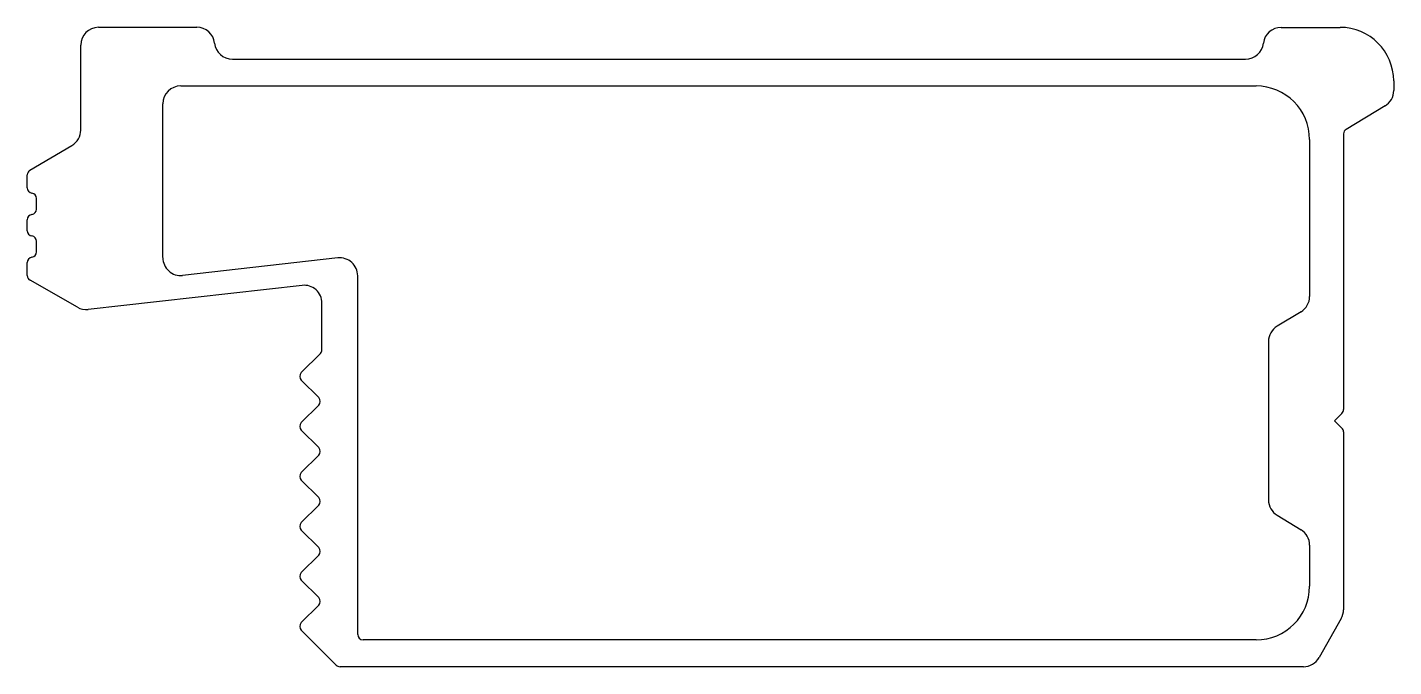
# Model space of a CAD drawing. Extents: x 317.8 to 394.3, y 821.2 to 857.
import ezdxf

# ---------------------------------------------------------------- set-up
doc = ezdxf.new("R2010")
doc.units = 0
doc.layers.get('0').update_dxf_attribs({"linetype": 'CONTINUOUS'})

msp = doc.modelspace()

# ---------------------------------------------------------------- linework, layer by layer
at = {"color": 0}
for p, q in [((321.803, 857.011), (327.303, 857.011)), ((388.008, 857.008), (391.308, 857.008)), ((320.803, 851.261), (320.803, 856.011)), ((329.292, 855.228), (386.02, 855.228)), ((326.399, 853.728), (386.601, 853.728)), ((394.308, 854.008), (394.308, 853.467)), ((325.398, 844.113), (325.399, 852.728)), ((393.824, 852.61), (391.646, 851.298)), ((389.601, 850.728), (389.601, 841.941)), ((391.501, 851.041), (391.501, 835.605)), ((317.961, 849.009), (320.313, 850.4)), ((317.813, 848.023), (317.813, 848.751)), ((318.321, 846.83), (318.321, 847.43)), ((317.813, 845.623), (317.813, 846.238)), ((318.321, 844.43), (318.321, 845.03)), ((317.813, 843.105), (317.813, 843.838)), ((335.198, 844.094), (326.51, 843.119)), ((336.31, 823.008), (336.31, 843.1)), ((320.617, 841.341), (317.965, 842.844)), ((333.198, 842.561), (321.222, 841.217)), ((334.31, 838.96), (334.31, 841.567)), ((389.12, 841.086), (387.782, 840.275)), ((387.301, 839.42), (387.301, 830.542)), ((333.15, 837.677), (334.222, 838.748)), ((334.126, 836.277), (333.15, 837.253)), ((333.15, 834.877), (334.126, 835.853)), ((391.001, 834.981), (391.413, 835.393)), ((391.001, 834.981), (391.413, 834.569)), ((334.126, 833.477), (333.15, 834.453)), ((391.501, 834.356), (391.501, 824.4)), ((333.15, 832.077), (334.126, 833.053)), ((334.126, 830.677), (333.15, 831.653)), ((333.15, 829.277), (334.126, 830.253)), ((387.782, 829.687), (389.12, 828.875)), ((334.126, 827.877), (333.15, 828.853)), ((389.601, 828.02), (389.601, 825.708)), ((333.15, 826.477), (334.126, 827.453)), ((334.126, 825.077), (333.15, 826.053)), ((333.15, 823.677), (334.126, 824.653)), ((391.372, 823.907), (390.132, 821.716)), ((335.107, 821.296), (333.15, 823.253)), ((386.601, 822.708), (336.61, 822.708)), ((389.262, 821.208), (335.319, 821.208))]:
    msp.add_line(p, q, dxfattribs=at)
for centre, radius, start, end in [((321.803, 856.011), 1, 90, 180), ((327.303, 856.011), 1, 6.21119, 90), ((388.008, 856.008), 1, 90, 173.69944), ((391.308, 854.008), 3, 0, 90), ((329.292, 856.228), 1, 186.21119, 270), ((386.02, 856.228), 1, 270, 353.69944), ((326.399, 852.728), 1, 90, 179.9943), ((386.601, 850.728), 3, 0, 90), ((393.308, 853.467), 1, 301.0758, 360), ((319.803, 851.261), 1, 300.61076, 0), ((391.801, 851.041), 0.3, 121.0758, 180), ((318.113, 848.751), 0.3, 120.61076, 180), ((318.113, 848.023), 0.3, 180, 261.17011), ((318.021, 847.43), 0.3, 0, 81.17012), ((318.021, 846.83), 0.3, 278.82989, 360), ((318.113, 846.238), 0.3, 98.82988, 180), ((318.113, 845.623), 0.3, 180, 261.17011), ((318.021, 845.03), 0.3, 0, 81.17012), ((318.113, 843.838), 0.3, 98.82988, 180), ((318.021, 844.43), 0.3, 278.82989, 360), ((326.398, 844.112), 1, 179.9943, 276.40411), ((335.31, 843.1), 1, 0, 96.40411), ((318.113, 843.105), 0.3, 180, 240.44946), ((333.31, 841.567), 1, 0, 96.40411), ((388.601, 841.941), 1, 301.25127, 0), ((321.11, 842.211), 1, 240.44946, 276.40411), ((388.301, 839.42), 1, 121.25127, 180), ((334.01, 838.96), 0.3, 315, 360), ((333.363, 837.465), 0.3, 135, 225), ((333.914, 836.065), 0.3, 315, 45), ((391.201, 835.605), 0.3, 315, 0), ((333.363, 834.665), 0.3, 135, 225), ((391.201, 834.356), 0.3, 0, 45), ((333.914, 833.265), 0.3, 315, 45), ((333.363, 831.865), 0.3, 135, 225), ((333.914, 830.465), 0.3, 315, 45), ((388.301, 830.542), 1, 180, 238.74873), ((333.363, 829.065), 0.3, 135, 225), ((388.601, 828.02), 1, 0, 58.74873), ((333.914, 827.665), 0.3, 315, 45), ((333.363, 826.265), 0.3, 135, 225), ((386.601, 825.708), 3, 270, 0), ((333.914, 824.865), 0.3, 315, 45), ((390.501, 824.4), 1, 330.50757, 0), ((333.363, 823.465), 0.3, 135, 225), ((336.61, 823.008), 0.3, 180, 270), ((389.262, 822.208), 1, 270, 330.50757), ((335.319, 821.508), 0.3, 225, 270)]:
    msp.add_arc(centre, radius, start, end, dxfattribs=at)

doc.saveas('drawing.dxf')
